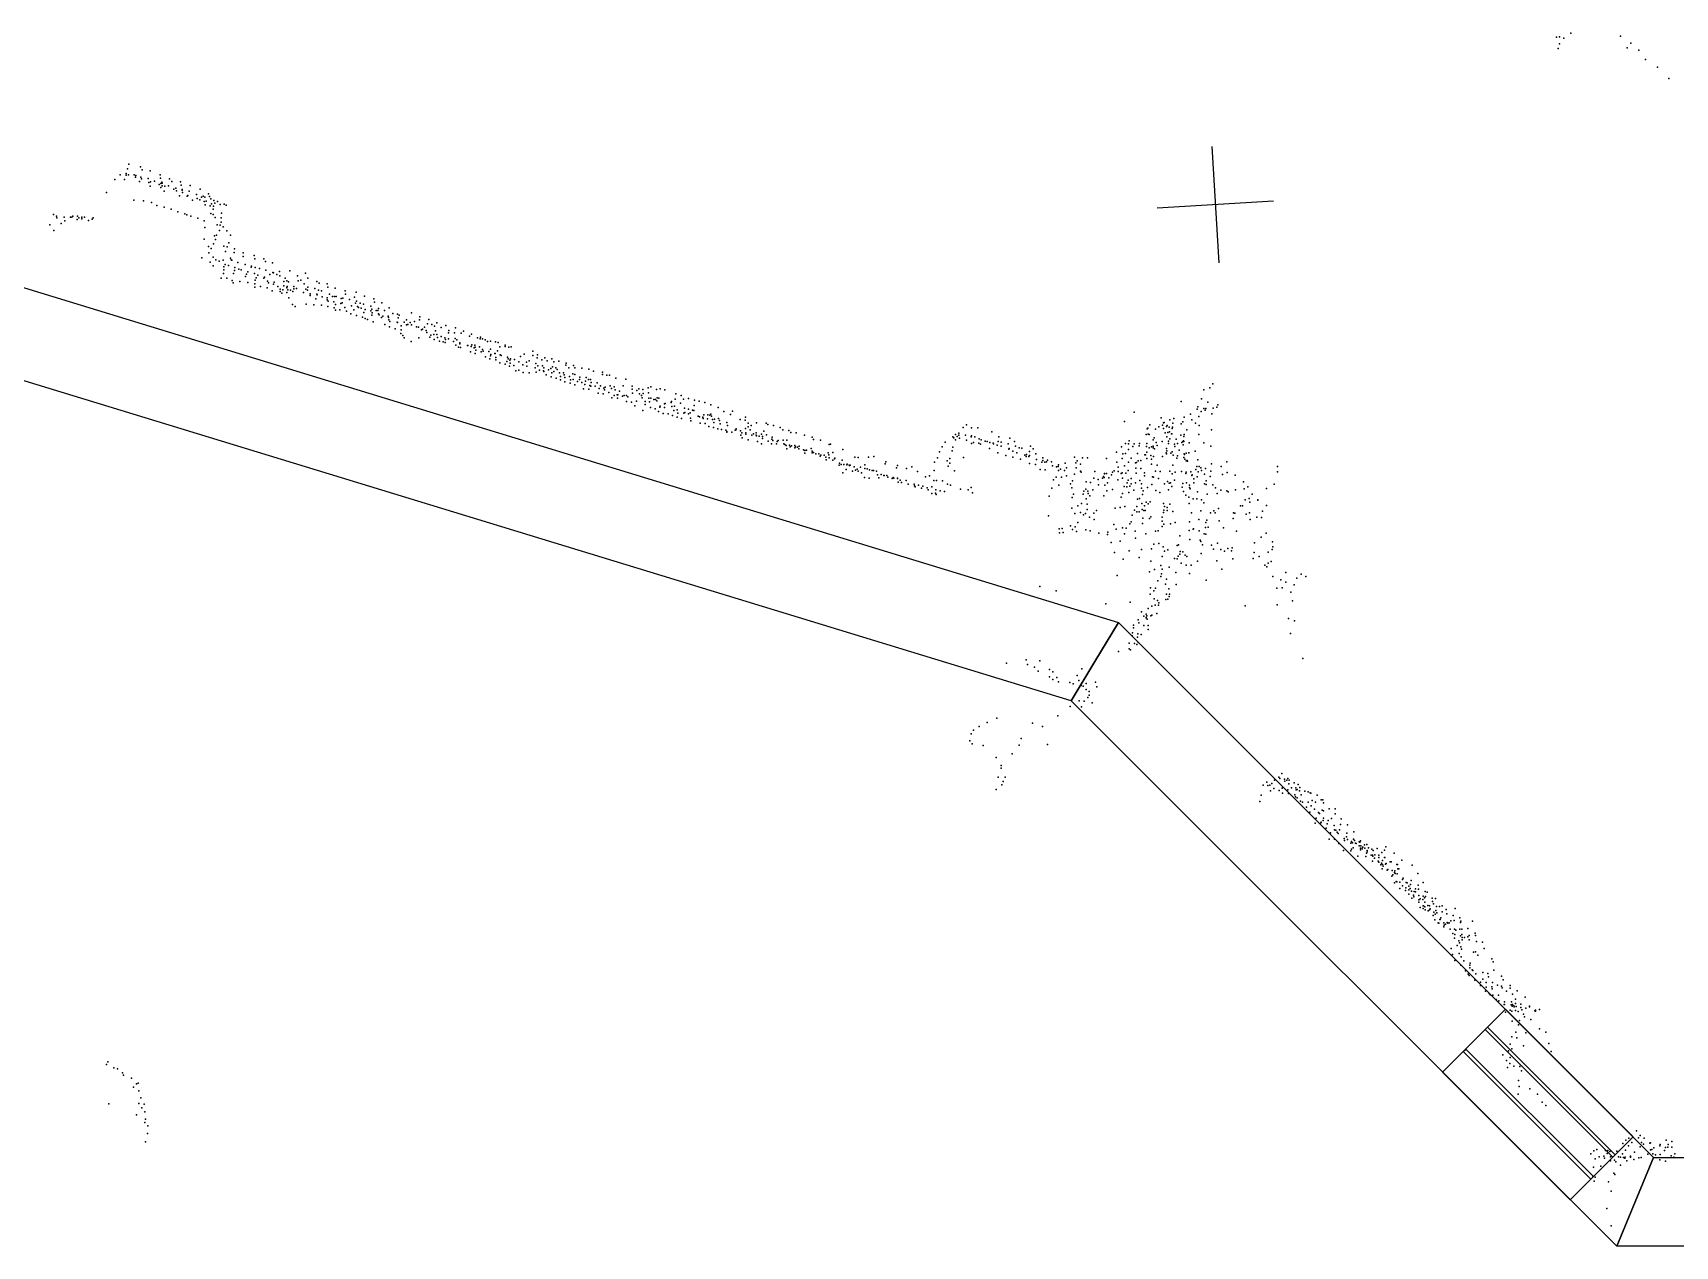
# Model space of a CAD drawing. Header units: millimetres. Extents: x -23456 to 7110, y -22489 to 15514.
# Drawn here: x -12001 to -6361, y -15442 to -11274 of the extents above; entities that cross this region are included whole.
import ezdxf

# ---------------------------------------------------------------- set-up
doc = ezdxf.new("R2010")
doc.units = ezdxf.units.MM
for name, color, linetype in [('P', 9, 'Continuous'), ('PANOS', 10, 'Continuous'), ('ROOMS', 1, 'Continuous'), ('WALLS', 3, 'Continuous'), ('WINDOWS', 6, 'Continuous')]:
    doc.layers.add(name, color=color, linetype=linetype)

# ---------------------------------------------------------------- blocks, each defined once
blk = doc.blocks.new('1-Standard_42')
for points in [[(-590, 42.9766), (589.999, 42.9766), (589.999, 32.9766), (-590, 32.9766), (-590, 42.9766)], [(-590.014, -44.0958), (589.985, -44.0958), (589.985, -54.0958), (-590.014, -54.0958), (-590.014, -44.0958)]]:
    blk.add_lwpolyline(points)

msp = doc.modelspace()

# ---------------------------------------------------------------- linework, layer by layer
at = {"layer": 'P'}
for p in [(-6719, -11275), (-6768, -11289), (-6763, -11327), (-6758, -11288), (-6758, -11312), (-6743, -11292), (-6549, -11285), (-6526, -11325), (-6513, -11309), (-6486, -11333), (-6463, -11365), (-6421, -11392), (-6383, -11431), (-11671, -11725), (-11719, -11778), (-11701, -11762), (-11686, -11777), (-11680, -11757), (-11680, -11763), (-11676, -11741), (-11672, -11761), (-11653, -11761), (-11648, -11769), (-11647, -11764), (-11634, -11784), (-11631, -11734), (-11630, -11770), (-11628, -11775), (-11625, -11744), (-11605, -11774), (-11598, -11748), (-11597, -11785), (-11583, -11783), (-11564, -11762), (-11562, -11773), (-11558, -11787), (-11531, -11775), (-11524, -11784), (-11494, -11786), (-11748, -11822), (-11603, -11788), (-11598, -11801), (-11567, -11795), (-11561, -11791), (-11561, -11805), (-11557, -11790), (-11557, -11799), (-11550, -11818), (-11547, -11801), (-11535, -11799), (-11517, -11811), (-11510, -11807), (-11507, -11817), (-11497, -11834), (-11492, -11797), (-11488, -11812), (-11488, -11814), (-11487, -11822), (-11471, -11835), (-11468, -11833), (-11464, -11818), (-11460, -11798), (-11439, -11829), (-11437, -11843), (-11426, -11811), (-11422, -11838), (-11416, -11835), (-11410, -11838), (-11398, -11827), (-11394, -11836), (-11930, -11898), (-11654, -11848), (-11621, -11851), (-11593, -11856), (-11575, -11867), (-11550, -11873), (-11526, -11880), (-11503, -11889), (-11479, -11895), (-11472, -11899), (-11452, -11848), (-11427, -11847), (-11412, -11853), (-11409, -11864), (-11406, -11852), (-11392, -11868), (-11390, -11844), (-11390, -11894), (-11387, -11861), (-11381, -11879), (-11381, -11898), (-11380, -11869), (-11379, -11850), (-11376, -11859), (-11367, -11853), (-11358, -11863), (-11353, -11893), (-11344, -11862), (-11337, -11866), (-11942, -11933), (-11929, -11953), (-11920, -11903), (-11918, -11909), (-11904, -11929), (-11893, -11907), (-11891, -11920), (-11871, -11907), (-11867, -11907), (-11863, -11903), (-11849, -11915), (-11847, -11903), (-11843, -11909), (-11833, -11907), (-11833, -11913), (-11823, -11907), (-11810, -11918), (-11797, -11914), (-11794, -11909), (-11458, -11904), (-11434, -11910), (-11413, -11919), (-11410, -11943), (-11375, -11908), (-11368, -11933), (-11360, -11953), (-11357, -11934), (-11354, -11909), (-11354, -11924), (-11347, -11940), (-11335, -11954), (-11412, -11982), (-11398, -12008), (-11380, -11999), (-11377, -11971), (-11374, -11984), (-11370, -11969), (-11345, -12007), (-11333, -12009), (-11328, -11995), (-11322, -11969), (-11420, -12047), (-11396, -12030), (-11392, -12061), (-11388, -12015), (-11381, -12044), (-11372, -12054), (-11361, -12058), (-11347, -12055), (-11340, -12069), (-11339, -12025), (-11322, -12048), (-11320, -12053), (-11318, -12055), (-11309, -12028), (-11308, -12016), (-11297, -12063), (-11279, -12030), (-11278, -12042), (-11241, -12039), (-11239, -12050), (-11208, -12050), (-11202, -12059), (-11178, -12064), (-11381, -12074), (-11354, -12116), (-11346, -12101), (-11345, -12077), (-11345, -12088), (-11335, -12116), (-11329, -12073), (-11316, -12125), (-11312, -12100), (-11308, -12090), (-11307, -12080), (-11293, -12086), (-11285, -12088), (-11272, -12070), (-11271, -12111), (-11267, -12103), (-11263, -12095), (-11251, -12079), (-11250, -12075), (-11240, -12101), (-11237, -12080), (-11237, -12123), (-11234, -12115), (-11228, -12106), (-11223, -12083), (-11207, -12116), (-11205, -12113), (-11201, -12089), (-11187, -12104), (-11177, -12097), (-11174, -12098), (-11163, -12104), (-11154, -12094), (-11153, -12109), (-11134, -12116), (-11118, -12091), (-11092, -12108), (-11081, -12123), (-11065, -12099), (-11056, -12116), (-11313, -12132), (-11290, -12128), (-11262, -12131), (-11239, -12136), (-11239, -12147), (-11219, -12145), (-11196, -12150), (-11195, -12127), (-11191, -12133), (-11179, -12160), (-11174, -12137), (-11172, -12130), (-11160, -12145), (-11152, -12154), (-11152, -12162), (-11146, -12168), (-11142, -12157), (-11139, -12128), (-11139, -12143), (-11128, -12126), (-11128, -12148), (-11128, -12150), (-11128, -12166), (-11127, -12145), (-11125, -12156), (-11123, -12129), (-11116, -12158), (-11108, -12162), (-11105, -12153), (-11104, -12145), (-11095, -12152), (-11090, -12126), (-11071, -12166), (-11069, -12136), (-11063, -12154), (-11058, -12158), (-11057, -12147), (-11048, -12170), (-11048, -12176), (-11032, -12152), (-11025, -12128), (-11025, -12171), (-11024, -12174), (-11020, -12158), (-11018, -12134), (-11010, -12160), (-11007, -12181), (-10990, -12136), (-10988, -12147), (-10982, -12171), (-10972, -12180), (-10965, -12180), (-10963, -12151), (-10959, -12180), (-10928, -12160), (-10927, -12171), (-10896, -12182), (-10890, -12165), (-10862, -12178), (-11122, -12184), (-11109, -12207), (-11100, -12214), (-11062, -12206), (-11036, -12208), (-11029, -12188), (-11009, -12209), (-10990, -12184), (-10990, -12191), (-10988, -12214), (-10987, -12196), (-10967, -12198), (-10966, -12218), (-10961, -12207), (-10961, -12226), (-10946, -12225), (-10943, -12204), (-10942, -12186), (-10939, -12201), (-10936, -12185), (-10929, -12217), (-10924, -12230), (-10913, -12190), (-10907, -12211), (-10898, -12225), (-10893, -12202), (-10889, -12196), (-10886, -12214), (-10883, -12217), (-10877, -12202), (-10873, -12220), (-10865, -12206), (-10864, -12234), (-10859, -12224), (-10840, -12213), (-10840, -12229), (-10837, -12223), (-10835, -12236), (-10830, -12188), (-10828, -12199), (-10822, -12228), (-10816, -12228), (-10814, -12221), (-10802, -12201), (-10793, -12227), (-10777, -12218), (-10765, -12238), (-10700, -12236), (-10909, -12239), (-10889, -12245), (-10869, -12250), (-10859, -12255), (-10852, -12259), (-10837, -12244), (-10832, -12266), (-10814, -12239), (-10812, -12242), (-10804, -12252), (-10799, -12247), (-10792, -12276), (-10781, -12247), (-10780, -12252), (-10778, -12260), (-10776, -12284), (-10775, -12265), (-10756, -12290), (-10750, -12268), (-10749, -12269), (-10748, -12240), (-10746, -12253), (-10743, -12244), (-10736, -12280), (-10736, -12294), (-10726, -12268), (-10718, -12260), (-10718, -12277), (-10714, -12276), (-10713, -12276), (-10705, -12269), (-10700, -12277), (-10690, -12265), (-10683, -12284), (-10676, -12285), (-10673, -12260), (-10672, -12249), (-10666, -12294), (-10663, -12292), (-10656, -12285), (-10646, -12273), (-10641, -12258), (-10631, -12276), (-10622, -12281), (-10613, -12270), (-10598, -12286), (-10583, -12279), (-10549, -12287), (-10737, -12307), (-10730, -12313), (-10726, -12321), (-10702, -12334), (-10675, -12321), (-10650, -12296), (-10648, -12303), (-10638, -12319), (-10634, -12312), (-10624, -12310), (-10623, -12327), (-10618, -12297), (-10613, -12310), (-10611, -12320), (-10604, -12333), (-10599, -12317), (-10592, -12335), (-10586, -12322), (-10585, -12337), (-10584, -12327), (-10573, -12304), (-10573, -12325), (-10572, -12296), (-10556, -12334), (-10553, -12304), (-10551, -12324), (-10548, -12347), (-10545, -12328), (-10534, -12339), (-10534, -12342), (-10530, -12305), (-10522, -12298), (-10508, -12348), (-10507, -12348), (-10501, -12316), (-10495, -12351), (-10494, -12309), (-10493, -12345), (-10483, -12347), (-10474, -12322), (-10465, -12325), (-10464, -12319), (-10457, -12325), (-10448, -12328), (-10439, -12334), (-10429, -12333), (-10412, -12335), (-10403, -12337), (-10379, -12347), (-10379, -12351), (-10539, -12353), (-10532, -12355), (-10498, -12370), (-10485, -12356), (-10482, -12354), (-10482, -12375), (-10479, -12364), (-10467, -12352), (-10461, -12370), (-10457, -12361), (-10454, -12367), (-10446, -12387), (-10435, -12368), (-10431, -12394), (-10429, -12360), (-10429, -12383), (-10428, -12379), (-10414, -12375), (-10413, -12375), (-10411, -12389), (-10411, -12397), (-10405, -12366), (-10397, -12352), (-10397, -12407), (-10396, -12380), (-10392, -12382), (-10373, -12403), (-10371, -12388), (-10369, -12393), (-10366, -12354), (-10363, -12398), (-10360, -12394), (-10358, -12352), (-10347, -12396), (-10332, -12404), (-10326, -12385), (-10314, -12378), (-10306, -12405), (-10296, -12400), (-10284, -12367), (-10284, -12382), (-10269, -12390), (-10268, -12380), (-10253, -12397), (-10242, -12390), (-10235, -12400), (-10219, -12394), (-10212, -12404), (-10195, -12402), (-10379, -12412), (-10364, -12419), (-10362, -12408), (-10349, -12416), (-10342, -12435), (-10332, -12433), (-10318, -12414), (-10317, -12441), (-10304, -12419), (-10296, -12442), (-10276, -12424), (-10274, -12410), (-10272, -12439), (-10267, -12418), (-10261, -12432), (-10250, -12418), (-10247, -12435), (-10246, -12424), (-10246, -12437), (-10238, -12449), (-10230, -12431), (-10222, -12427), (-10221, -12455), (-10219, -12442), (-10216, -12421), (-10212, -12437), (-10205, -12425), (-10204, -12460), (-10200, -12430), (-10192, -12442), (-10189, -12454), (-10179, -12442), (-10176, -12449), (-10174, -12458), (-10171, -12415), (-10169, -12409), (-10160, -12425), (-10158, -12454), (-10146, -12445), (-10144, -12416), (-10140, -12425), (-10140, -12447), (-10122, -12456), (-10115, -12426), (-10101, -12458), (-10091, -12429), (-10075, -12436), (-10044, -12439), (-10044, -12447), (-10030, -12450), (-10020, -12450), (-9999, -12460), (-9964, -12463), (-10189, -12466), (-10174, -12473), (-10155, -12477), (-10154, -12466), (-10145, -12465), (-10140, -12483), (-10130, -12471), (-10123, -12465), (-10115, -12475), (-10110, -12497), (-10105, -12482), (-10103, -12470), (-10093, -12465), (-10091, -12498), (-10088, -12485), (-10086, -12465), (-10085, -12487), (-10084, -12475), (-10070, -12488), (-10063, -12476), (-10059, -12511), (-10056, -12496), (-10051, -12486), (-10042, -12514), (-10040, -12494), (-10038, -12500), (-10035, -12491), (-10023, -12509), (-10018, -12486), (-10014, -12495), (-10005, -12520), (-10004, -12490), (-10001, -12500), (-9994, -12517), (-9992, -12517), (-9986, -12505), (-9974, -12486), (-9970, -12519), (-9962, -12520), (-9943, -12487), (-9943, -12498), (-9941, -12512), (-9927, -12502), (-9920, -12497), (-9918, -12514), (-9911, -12519), (-9906, -12499), (-9905, -12513), (-9888, -12493), (-9886, -12510), (-9879, -12490), (-9859, -12499), (-9847, -12497), (-9831, -12500), (-9793, -12514), (-9774, -12519), (-7979, -12500), (-7959, -12493), (-7948, -12480), (-10012, -12527), (-9993, -12529), (-9976, -12522), (-9962, -12540), (-9958, -12524), (-9945, -12542), (-9934, -12555), (-9928, -12539), (-9908, -12528), (-9906, -12571), (-9898, -12540), (-9898, -12551), (-9885, -12529), (-9883, -12541), (-9880, -12561), (-9879, -12529), (-9868, -12533), (-9864, -12565), (-9863, -12533), (-9858, -12538), (-9857, -12528), (-9852, -12575), (-9851, -12529), (-9848, -12560), (-9846, -12556), (-9832, -12548), (-9832, -12561), (-9829, -12547), (-9809, -12543), (-9808, -12540), (-9806, -12557), (-9799, -12571), (-9797, -12556), (-9795, -12532), (-9788, -12569), (-9777, -12546), (-9766, -12532), (-9763, -12563), (-9749, -12530), (-9749, -12566), (-9735, -12570), (-9731, -12571), (-9730, -12554), (-9729, -12536), (-9713, -12539), (-9693, -12544), (-9672, -12552), (-9647, -12561), (-9628, -12574), (-9598, -12573), (-8219, -12577), (-8057, -12540), (-8002, -12566), (-8000, -12559), (-7989, -12575), (-7988, -12531), (-7980, -12564), (-7975, -12570), (-7973, -12564), (-7966, -12542), (-7947, -12563), (-7935, -12560), (-7931, -12552), (-9836, -12581), (-9819, -12583), (-9804, -12588), (-9788, -12594), (-9786, -12580), (-9773, -12599), (-9765, -12580), (-9762, -12578), (-9749, -12583), (-9743, -12579), (-9742, -12597), (-9741, -12606), (-9716, -12591), (-9711, -12593), (-9709, -12615), (-9700, -12594), (-9699, -12598), (-9696, -12586), (-9692, -12616), (-9684, -12600), (-9683, -12586), (-9679, -12626), (-9676, -12587), (-9672, -12584), (-9670, -12590), (-9667, -12602), (-9663, -12630), (-9662, -12612), (-9660, -12601), (-9646, -12598), (-9643, -12605), (-9640, -12617), (-9618, -12612), (-9615, -12623), (-9605, -12585), (-9572, -12602), (-9555, -12604), (-9554, -12594), (-9554, -12633), (-9544, -12615), (-9544, -12627), (-9534, -12623), (-9516, -12613), (-9482, -12615), (-9477, -12619), (-9457, -12623), (-9434, -12629), (-8806, -12629), (-8795, -12620), (-8777, -12631), (-8755, -12631), (-8252, -12609), (-8172, -12632), (-8165, -12620), (-8134, -12627), (-8126, -12596), (-8121, -12621), (-8118, -12613), (-8118, -12633), (-8116, -12612), (-8108, -12626), (-8105, -12622), (-8098, -12628), (-8096, -12603), (-8088, -12633), (-8087, -12628), (-8086, -12615), (-8083, -12598), (-8057, -12617), (-8052, -12610), (-8047, -12594), (-8025, -12584), (-8021, -12603), (-8008, -12615), (-7997, -12592), (-7995, -12623), (-7952, -12582), (-9648, -12634), (-9636, -12636), (-9621, -12639), (-9617, -12643), (-9617, -12646), (-9600, -12646), (-9589, -12639), (-9587, -12638), (-9586, -12634), (-9571, -12641), (-9570, -12656), (-9566, -12648), (-9565, -12665), (-9552, -12648), (-9552, -12652), (-9544, -12672), (-9537, -12638), (-9532, -12656), (-9526, -12651), (-9517, -12648), (-9517, -12656), (-9516, -12658), (-9512, -12678), (-9507, -12659), (-9499, -12685), (-9498, -12652), (-9495, -12660), (-9495, -12667), (-9490, -12642), (-9481, -12655), (-9476, -12676), (-9464, -12686), (-9463, -12670), (-9462, -12663), (-9460, -12674), (-9447, -12686), (-9445, -12677), (-9441, -12674), (-9425, -12637), (-9424, -12673), (-9422, -12685), (-9418, -12688), (-9411, -12673), (-9405, -12640), (-9398, -12647), (-9379, -12648), (-9351, -12656), (-9325, -12663), (-9320, -12671), (-9296, -12673), (-9266, -12688), (-9261, -12687), (-8868, -12680), (-8841, -12662), (-8838, -12665), (-8832, -12653), (-8832, -12672), (-8827, -12660), (-8821, -12649), (-8821, -12656), (-8819, -12666), (-8798, -12656), (-8795, -12673), (-8778, -12661), (-8777, -12658), (-8777, -12684), (-8770, -12681), (-8766, -12661), (-8752, -12683), (-8751, -12668), (-8746, -12687), (-8744, -12672), (-8730, -12676), (-8724, -12677), (-8714, -12681), (-8708, -12644), (-8703, -12683), (-8702, -12686), (-8686, -12677), (-8683, -12661), (-8676, -12680), (-8651, -12686), (-8646, -12666), (-8630, -12677), (-8249, -12684), (-8238, -12685), (-8236, -12675), (-8219, -12686), (-8200, -12684), (-8178, -12654), (-8175, -12684), (-8174, -12634), (-8171, -12652), (-8169, -12652), (-8167, -12654), (-8153, -12672), (-8150, -12665), (-8145, -12635), (-8143, -12681), (-8123, -12678), (-8112, -12648), (-8107, -12662), (-8103, -12647), (-8101, -12676), (-8101, -12684), (-8097, -12644), (-8096, -12668), (-8091, -12651), (-8089, -12651), (-8080, -12687), (-8075, -12670), (-8070, -12684), (-8058, -12656), (-8055, -12681), (-8051, -12677), (-8050, -12689), (-8049, -12675), (-8048, -12660), (-8048, -12677), (-8047, -12653), (-8038, -12638), (-8030, -12682), (-7997, -12654), (-7979, -12682), (-7953, -12638), (-9414, -12691), (-9411, -12703), (-9402, -12690), (-9400, -12696), (-9395, -12692), (-9384, -12691), (-9384, -12699), (-9382, -12696), (-9375, -12697), (-9370, -12703), (-9369, -12693), (-9354, -12706), (-9350, -12708), (-9350, -12718), (-9344, -12707), (-9328, -12702), (-9325, -12711), (-9325, -12717), (-9320, -12715), (-9312, -12720), (-9302, -12720), (-9297, -12728), (-9295, -12725), (-9283, -12725), (-9277, -12731), (-9276, -12740), (-9270, -12716), (-9267, -12723), (-9266, -12734), (-9254, -12715), (-9253, -12742), (-9248, -12737), (-9247, -12735), (-9221, -12742), (-9219, -12705), (-9178, -12731), (-9166, -12733), (-9131, -12731), (-9113, -12729), (-8894, -12734), (-8887, -12713), (-8878, -12696), (-8861, -12744), (-8852, -12736), (-8844, -12710), (-8841, -12697), (-8805, -12732), (-8716, -12702), (-8689, -12690), (-8687, -12716), (-8676, -12694), (-8659, -12726), (-8649, -12704), (-8648, -12702), (-8635, -12711), (-8635, -12731), (-8626, -12693), (-8622, -12716), (-8614, -12699), (-8609, -12738), (-8604, -12701), (-8594, -12724), (-8590, -12729), (-8588, -12722), (-8581, -12729), (-8578, -12712), (-8578, -12726), (-8575, -12693), (-8565, -12703), (-8556, -12720), (-8554, -12739), (-8532, -12734), (-8532, -12743), (-8516, -12742), (-8424, -12731), (-8415, -12744), (-8396, -12734), (-8379, -12734), (-8314, -12736), (-8279, -12714), (-8262, -12696), (-8260, -12736), (-8258, -12720), (-8249, -12719), (-8238, -12705), (-8229, -12735), (-8223, -12695), (-8207, -12719), (-8205, -12744), (-8202, -12692), (-8196, -12743), (-8182, -12723), (-8180, -12723), (-8176, -12695), (-8175, -12714), (-8175, -12736), (-8167, -12699), (-8161, -12726), (-8159, -12696), (-8159, -12738), (-8153, -12693), (-8153, -12699), (-8152, -12729), (-8149, -12703), (-8140, -12691), (-8121, -12729), (-8109, -12717), (-8108, -12702), (-8108, -12720), (-8107, -12710), (-8093, -12718), (-8088, -12713), (-8085, -12725), (-8079, -12695), (-8072, -12735), (-8070, -12727), (-8064, -12707), (-8048, -12732), (-8047, -12720), (-8046, -12722), (-8045, -12738), (-8040, -12718), (-8040, -12744), (-8037, -12743), (-8036, -12745), (-8031, -12716), (-8009, -12711), (-8000, -12740), (-7955, -12694), (-9232, -12759), (-9231, -12752), (-9225, -12756), (-9219, -12785), (-9216, -12757), (-9208, -12774), (-9206, -12758), (-9204, -12755), (-9198, -12759), (-9196, -12760), (-9194, -12759), (-9186, -12779), (-9180, -12765), (-9176, -12776), (-9170, -12773), (-9167, -12780), (-9159, -12766), (-9155, -12785), (-9145, -12801), (-9144, -12758), (-9144, -12770), (-9136, -12771), (-9128, -12775), (-9119, -12777), (-9114, -12777), (-9103, -12780), (-9100, -12792), (-9095, -12802), (-9088, -12791), (-9078, -12794), (-9077, -12794), (-9074, -12754), (-9071, -12747), (-9068, -12794), (-9065, -12800), (-9046, -12801), (-9035, -12768), (-9032, -12760), (-9000, -12770), (-8982, -12764), (-8963, -12781), (-8935, -12799), (-8921, -12796), (-8906, -12777), (-8904, -12748), (-8857, -12762), (-8852, -12752), (-8836, -12778), (-8578, -12753), (-8557, -12757), (-8542, -12774), (-8536, -12749), (-8526, -12748), (-8524, -12775), (-8520, -12747), (-8503, -12747), (-8499, -12761), (-8487, -12800), (-8485, -12764), (-8480, -12763), (-8478, -12758), (-8478, -12777), (-8472, -12773), (-8468, -12800), (-8458, -12777), (-8456, -12752), (-8451, -12768), (-8451, -12796), (-8424, -12790), (-8419, -12751), (-8418, -12768), (-8403, -12755), (-8403, -12779), (-8401, -12783), (-8354, -12781), (-8324, -12798), (-8322, -12801), (-8321, -12788), (-8321, -12789), (-8314, -12788), (-8306, -12802), (-8296, -12792), (-8293, -12783), (-8287, -12778), (-8278, -12749), (-8274, -12766), (-8274, -12781), (-8263, -12787), (-8260, -12785), (-8252, -12761), (-8247, -12786), (-8239, -12777), (-8238, -12749), (-8214, -12751), (-8213, -12769), (-8212, -12786), (-8211, -12750), (-8196, -12770), (-8183, -12785), (-8183, -12796), (-8159, -12755), (-8156, -12799), (-8152, -12800), (-8146, -12780), (-8140, -12759), (-8129, -12781), (-8096, -12779), (-8088, -12789), (-8086, -12759), (-8078, -12783), (-8056, -12781), (-8041, -12787), (-8040, -12783), (-8024, -12782), (-8021, -12794), (-8020, -12792), (-8007, -12774), (-8004, -12763), (-8002, -12799), (-7999, -12782), (-7996, -12763), (-7990, -12768), (-7988, -12777), (-7977, -12790), (-7974, -12770), (-7958, -12798), (-7955, -12780), (-7953, -12754), (-7920, -12763), (-7915, -12791), (-7900, -12747), (-7899, -12784), (-7872, -12793), (-7727, -12763), (-7726, -12782), (-9129, -12804), (-9050, -12805), (-9044, -12804), (-9031, -12803), (-9031, -12805), (-9029, -12817), (-9022, -12810), (-9018, -12818), (-9002, -12812), (-8995, -12824), (-8974, -12824), (-8973, -12830), (-8971, -12833), (-8959, -12827), (-8949, -12838), (-8945, -12831), (-8930, -12837), (-8926, -12844), (-8914, -12856), (-8913, -12833), (-8907, -12811), (-8901, -12855), (-8900, -12844), (-8897, -12812), (-8885, -12847), (-8877, -12813), (-8870, -12849), (-8860, -12824), (-8849, -12827), (-8815, -12841), (-8789, -12843), (-8778, -12835), (-8774, -12854), (-8501, -12838), (-8496, -12809), (-8477, -12828), (-8437, -12823), (-8433, -12837), (-8431, -12813), (-8427, -12858), (-8394, -12859), (-8392, -12848), (-8385, -12841), (-8383, -12816), (-8378, -12848), (-8377, -12856), (-8369, -12818), (-8361, -12843), (-8357, -12804), (-8342, -12808), (-8341, -12826), (-8328, -12803), (-8319, -12828), (-8312, -12847), (-8310, -12819), (-8293, -12842), (-8275, -12809), (-8259, -12804), (-8259, -12856), (-8253, -12832), (-8244, -12833), (-8243, -12820), (-8239, -12810), (-8237, -12853), (-8234, -12831), (-8229, -12805), (-8229, -12823), (-8220, -12845), (-8214, -12820), (-8199, -12811), (-8193, -12823), (-8193, -12838), (-8188, -12847), (-8173, -12836), (-8158, -12825), (-8144, -12846), (-8135, -12805), (-8130, -12853), (-8114, -12823), (-8104, -12815), (-8101, -12843), (-8098, -12821), (-8094, -12819), (-8089, -12832), (-8080, -12810), (-8054, -12834), (-8051, -12822), (-8049, -12849), (-8039, -12819), (-8029, -12828), (-8029, -12836), (-8026, -12840), (-8014, -12806), (-8014, -12819), (-8001, -12850), (-7977, -12823), (-7972, -12813), (-7971, -12825), (-7968, -12858), (-7948, -12826), (-7939, -12837), (-7934, -12856), (-7921, -12845), (-7900, -12847), (-7896, -12850), (-7871, -12844), (-7843, -12816), (-7841, -12840), (-7828, -12833), (-7814, -12858), (-7764, -12839), (-7738, -12824), (-8899, -12860), (-8511, -12865), (-8433, -12907), (-8432, -12870), (-8412, -12899), (-8400, -12891), (-8383, -12875), (-8380, -12893), (-8380, -12911), (-8371, -12864), (-8348, -12915), (-8323, -12864), (-8284, -12906), (-8267, -12904), (-8263, -12869), (-8251, -12901), (-8217, -12913), (-8210, -12901), (-8207, -12876), (-8200, -12873), (-8192, -12891), (-8191, -12911), (-8190, -12860), (-8185, -12914), (-8183, -12898), (-8181, -12915), (-8177, -12886), (-8171, -12892), (-8164, -12885), (-8118, -12891), (-8117, -12913), (-8114, -12901), (-8105, -12904), (-8105, -12915), (-8096, -12893), (-8041, -12862), (-8031, -12869), (-8030, -12891), (-8016, -12875), (-8004, -12874), (-7987, -12878), (-7979, -12888), (-7929, -12908), (-7853, -12899), (-7847, -12899), (-7838, -12878), (-7824, -12873), (-7821, -12886), (-7794, -12878), (-7794, -12879), (-7764, -12897), (-8513, -12933), (-8437, -12967), (-8423, -12925), (-8421, -12971), (-8412, -12956), (-8403, -12921), (-8393, -12929), (-8386, -12925), (-8372, -12937), (-8357, -12924), (-8356, -12946), (-8288, -12963), (-8234, -12960), (-8229, -12953), (-8226, -12931), (-8210, -12919), (-8202, -12919), (-8190, -12959), (-8189, -12941), (-8166, -12942), (-8162, -12936), (-8123, -12951), (-8123, -12970), (-8122, -12937), (-8118, -12921), (-8117, -12962), (-8094, -12960), (-8086, -12918), (-8078, -12956), (-8029, -12953), (-8022, -12923), (-7997, -12946), (-7990, -12916), (-7973, -12956), (-7969, -12948), (-7956, -12922), (-7945, -12916), (-7941, -12922), (-7927, -12950), (-7879, -12942), (-7877, -12923), (-7873, -12924), (-7834, -12927), (-7823, -12922), (-7820, -12946), (-7797, -12938), (-7781, -12939), (-7778, -12917), (-8476, -12978), (-8475, -12991), (-8466, -12976), (-8463, -12990), (-8430, -12980), (-8417, -12987), (-8385, -12981), (-8370, -12984), (-8340, -12992), (-8310, -12997), (-8309, -12989), (-8298, -13024), (-8281, -12979), (-8267, -13020), (-8259, -12974), (-8252, -12995), (-8246, -12975), (-8215, -12985), (-8214, -13010), (-8179, -12995), (-8146, -12986), (-8136, -12984), (-8134, -13028), (-8062, -13002), (-8030, -12983), (-8028, -13014), (-8016, -12979), (-8015, -12977), (-7996, -12984), (-7992, -13016), (-7990, -13021), (-7978, -12995), (-7974, -12973), (-7973, -12996), (-7964, -12972), (-7932, -13027), (-7912, -12974), (-7867, -12986), (-7806, -13026), (-7783, -13006), (-7765, -12992), (-7744, -13022), (-8286, -13059), (-8256, -13082), (-8236, -13053), (-8201, -13076), (-8193, -13049), (-8159, -13046), (-8151, -13030), (-8123, -13073), (-8119, -13039), (-8114, -13054), (-8103, -13050), (-8080, -13079), (-8071, -13035), (-8071, -13081), (-8068, -13071), (-8067, -13032), (-8062, -13064), (-8061, -13055), (-8052, -13056), (-8043, -13068), (-8038, -13073), (-7989, -13062), (-7984, -13032), (-7953, -13034), (-7946, -13047), (-7921, -13048), (-7909, -13054), (-7897, -13045), (-7884, -13053), (-7882, -13043), (-7880, -13081), (-7810, -13080), (-7807, -13059), (-7789, -13073), (-7758, -13058), (-7745, -13049), (-7743, -13039), (-8277, -13138), (-8166, -13125), (-8161, -13089), (-8149, -13117), (-8127, -13103), (-8127, -13141), (-8125, -13132), (-8123, -13116), (-8099, -13109), (-8076, -13127), (-8057, -13095), (-8040, -13102), (-8029, -13131), (-8023, -13102), (-8001, -13089), (-7935, -13088), (-7918, -13116), (-7770, -13102), (-7763, -13108), (-7759, -13095), (-7748, -13090), (-7743, -13141), (-7698, -13127), (-7645, -13133), (-7629, -13141), (-8543, -13176), (-8487, -13190), (-8163, -13180), (-8151, -13190), (-8145, -13181), (-8137, -13156), (-8111, -13168), (-8108, -13150), (-8100, -13184), (-8074, -13169), (-7972, -13154), (-7729, -13181), (-7715, -13153), (-7710, -13180), (-7698, -13161), (-7681, -13195), (-7669, -13170), (-7660, -13147), (-8316, -13235), (-8233, -13229), (-8171, -13251), (-8164, -13202), (-8158, -13243), (-8150, -13218), (-8147, -13240), (-8138, -13224), (-8135, -13240), (-8134, -13232), (-8110, -13220), (-8108, -13202), (-8103, -13219), (-8098, -13210), (-8097, -13202), (-7837, -13242), (-7728, -13239), (-7675, -13225), (-8221, -13309), (-8205, -13290), (-8203, -13300), (-8194, -13263), (-8186, -13278), (-8185, -13310), (-8178, -13271), (-8178, -13282), (-8178, -13283), (-8175, -13276), (-8174, -13288), (-8171, -13310), (-8161, -13276), (-8158, -13274), (-8141, -13268), (-7689, -13286), (-7668, -13293), (-8225, -13345), (-8224, -13335), (-8221, -13318), (-8207, -13350), (-8206, -13338), (-8195, -13341), (-8171, -13323), (-7682, -13337), (-8272, -13399), (-8236, -13370), (-8236, -13390), (-8231, -13393), (-8218, -13371), (-8210, -13375), (-8205, -13368), (-7640, -13423), (-8657, -13439), (-8590, -13427), (-8585, -13444), (-8561, -13453), (-8548, -13466), (-8543, -13431), (-8510, -13461), (-8498, -13469), (-8398, -13458), (-8509, -13486), (-8498, -13495), (-8484, -13488), (-8478, -13503), (-8440, -13505), (-8428, -13510), (-8415, -13481), (-8409, -13498), (-8401, -13516), (-8394, -13518), (-8383, -13509), (-8383, -13529), (-8352, -13504), (-8347, -13520), (-8439, -13588), (-8408, -13568), (-8399, -13589), (-8390, -13570), (-8378, -13557), (-8373, -13536), (-8373, -13549), (-8363, -13575), (-8723, -13643), (-8690, -13628), (-8568, -13645), (-8481, -13620), (-8779, -13682), (-8770, -13669), (-8751, -13657), (-8607, -13698), (-8533, -13657), (-8783, -13706), (-8775, -13716), (-8737, -13722), (-8638, -13750), (-8614, -13721), (-8516, -13718), (-8693, -13763), (-8675, -13790), (-8675, -13800), (-8693, -13873), (-8686, -13830), (-8673, -13857), (-8668, -13845), (-8662, -13831), (-7776, -13858), (-7763, -13848), (-7760, -13859), (-7753, -13858), (-7746, -13852), (-7739, -13870), (-7737, -13841), (-7722, -13830), (-7719, -13835), (-7712, -13818), (-7710, -13868), (-7703, -13838), (-7701, -13844), (-7694, -13841), (-7691, -13835), (-7691, -13874), (-7688, -13854), (-7686, -13841), (-7678, -13867), (-7669, -13850), (-7664, -13867), (-7662, -13874), (-7659, -13873), (-7656, -13856), (-7650, -13866), (-7787, -13914), (-7782, -13892), (-7750, -13877), (-7721, -13876), (-7709, -13885), (-7689, -13887), (-7667, -13891), (-7665, -13898), (-7659, -13902), (-7651, -13877), (-7648, -13913), (-7645, -13891), (-7641, -13917), (-7633, -13879), (-7621, -13881), (-7621, -13916), (-7614, -13884), (-7612, -13885), (-7611, -13929), (-7607, -13911), (-7596, -13916), (-7590, -13892), (-7576, -13909), (-7571, -13909), (-7569, -13919), (-7627, -13934), (-7615, -13951), (-7599, -13941), (-7594, -13971), (-7586, -13952), (-7582, -13955), (-7576, -13985), (-7573, -13944), (-7570, -13979), (-7568, -13946), (-7568, -13971), (-7553, -13979), (-7549, -13939), (-7541, -13972), (-7528, -13939), (-7528, -13956), (-7508, -13974), (-7597, -13989), (-7578, -13988), (-7559, -14006), (-7556, -13991), (-7545, -14022), (-7532, -13997), (-7531, -14012), (-7531, -14043), (-7526, -14013), (-7521, -14019), (-7518, -14024), (-7514, -14012), (-7510, -13993), (-7498, -14041), (-7490, -14035), (-7488, -14023), (-7486, -13994), (-7464, -14018), (-7549, -14044), (-7516, -14058), (-7500, -14083), (-7496, -14048), (-7486, -14045), (-7475, -14057), (-7475, -14084), (-7472, -14052), (-7472, -14078), (-7469, -14056), (-7467, -14073), (-7466, -14044), (-7462, -14048), (-7459, -14057), (-7456, -14058), (-7446, -14053), (-7446, -14067), (-7444, -14054), (-7442, -14049), (-7442, -14075), (-7441, -14080), (-7440, -14067), (-7436, -14077), (-7435, -14071), (-7433, -14071), (-7428, -14063), (-7427, -14075), (-7421, -14092), (-7420, -14062), (-7418, -14083), (-7418, -14087), (-7414, -14073), (-7405, -14098), (-7402, -14078), (-7400, -14098), (-7398, -14082), (-7392, -14097), (-7384, -14076), (-7379, -14098), (-7368, -14089), (-7359, -14081), (-7355, -14070), (-7326, -14092), (-7451, -14102), (-7423, -14103), (-7400, -14119), (-7399, -14102), (-7393, -14109), (-7381, -14119), (-7379, -14106), (-7378, -14122), (-7372, -14132), (-7369, -14126), (-7367, -14145), (-7366, -14117), (-7366, -14131), (-7364, -14136), (-7359, -14106), (-7358, -14106), (-7356, -14129), (-7353, -14127), (-7350, -14150), (-7348, -14148), (-7339, -14121), (-7336, -14121), (-7333, -14151), (-7324, -14152), (-7317, -14130), (-7314, -14130), (-7313, -14145), (-7310, -14146), (-7300, -14116), (-7264, -14133), (-7334, -14171), (-7330, -14166), (-7325, -14158), (-7325, -14193), (-7322, -14162), (-7319, -14189), (-7317, -14190), (-7316, -14163), (-7306, -14191), (-7297, -14182), (-7297, -14204), (-7295, -14178), (-7286, -14211), (-7285, -14192), (-7281, -14193), (-7276, -14205), (-7270, -14199), (-7267, -14186), (-7245, -14162), (-7243, -14202), (-7226, -14192), (-7306, -14213), (-7287, -14220), (-7275, -14218), (-7275, -14232), (-7271, -14213), (-7266, -14222), (-7265, -14246), (-7259, -14236), (-7258, -14242), (-7257, -14223), (-7252, -14214), (-7252, -14225), (-7242, -14215), (-7241, -14237), (-7241, -14252), (-7241, -14260), (-7236, -14248), (-7227, -14251), (-7226, -14239), (-7222, -14245), (-7221, -14260), (-7219, -14223), (-7218, -14240), (-7213, -14226), (-7195, -14246), (-7194, -14258), (-7191, -14266), (-7184, -14247), (-7237, -14278), (-7226, -14272), (-7226, -14282), (-7225, -14272), (-7220, -14276), (-7219, -14286), (-7210, -14271), (-7209, -14290), (-7205, -14273), (-7204, -14286), (-7202, -14283), (-7192, -14306), (-7190, -14294), (-7186, -14321), (-7185, -14301), (-7183, -14289), (-7181, -14275), (-7179, -14297), (-7170, -14275), (-7169, -14320), (-7168, -14319), (-7166, -14314), (-7161, -14273), (-7161, -14293), (-7147, -14285), (-7145, -14300), (-7131, -14324), (-7123, -14306), (-7120, -14323), (-7116, -14282), (-7100, -14314), (-7097, -14325), (-7057, -14325), (-7175, -14331), (-7172, -14332), (-7155, -14331), (-7155, -14345), (-7154, -14339), (-7150, -14335), (-7144, -14330), (-7142, -14332), (-7137, -14331), (-7133, -14353), (-7124, -14368), (-7119, -14353), (-7117, -14371), (-7114, -14356), (-7100, -14353), (-7098, -14330), (-7098, -14376), (-7093, -14353), (-7093, -14371), (-7092, -14381), (-7084, -14381), (-7073, -14350), (-7073, -14379), (-7068, -14374), (-7048, -14367), (-7046, -14374), (-7130, -14419), (-7119, -14384), (-7109, -14409), (-7104, -14393), (-7103, -14436), (-7101, -14400), (-7097, -14413), (-7095, -14421), (-7092, -14389), (-7068, -14389), (-7053, -14432), (-7047, -14431), (-7043, -14395), (-7023, -14397), (-7017, -14419), (-7126, -14440), (-7118, -14460), (-7097, -14476), (-7096, -14448), (-7087, -14461), (-7066, -14476), (-7066, -14485), (-7065, -14469), (-7058, -14492), (-7038, -14442), (-6990, -14455), (-6986, -14465), (-6984, -14494), (-7081, -14496), (-7072, -14507), (-7068, -14512), (-7056, -14495), (-7049, -14528), (-7045, -14506), (-7029, -14535), (-7029, -14546), (-7021, -14502), (-7021, -14525), (-7010, -14536), (-7004, -14505), (-7002, -14517), (-6990, -14551), (-6988, -14536), (-6971, -14545), (-6957, -14514), (-6957, -14548), (-6952, -14527), (-6928, -14546), (-7012, -14566), (-7010, -14552), (-7000, -14574), (-6996, -14578), (-6989, -14558), (-6987, -14579), (-6975, -14594), (-6968, -14579), (-6966, -14599), (-6955, -14554), (-6947, -14602), (-6940, -14566), (-6927, -14555), (-6923, -14602), (-6920, -14576), (-6909, -14593), (-6903, -14565), (-6876, -14586), (-6957, -14615), (-6948, -14612), (-6947, -14612), (-6943, -14638), (-6927, -14631), (-6924, -14613), (-6922, -14634), (-6921, -14617), (-6919, -14612), (-6915, -14616), (-6914, -14619), (-6909, -14608), (-6909, -14632), (-6907, -14618), (-6900, -14635), (-6891, -14610), (-6891, -14622), (-6887, -14630), (-6882, -14645), (-6878, -14654), (-6874, -14624), (-6861, -14617), (-6861, -14620), (-6857, -14663), (-6843, -14633), (-6841, -14631), (-6841, -14634), (-6827, -14629), (-6921, -14669), (-6908, -14706), (-6908, -14707), (-6899, -14681), (-6895, -14667), (-6874, -14709), (-6827, -14695), (-6805, -14707), (-6933, -14771), (-6927, -14748), (-6922, -14722), (-6922, -14764), (-6905, -14726), (-6882, -14753), (-6795, -14746), (-6787, -14773), (-11748, -14818), (-11743, -14808), (-11723, -14829), (-11710, -14833), (-6953, -14784), (-6940, -14804), (-6937, -14828), (-6929, -14814), (-6928, -14793), (-6915, -14823), (-6894, -14825), (-11693, -14846), (-11690, -14854), (-11662, -14864), (-11645, -14884), (-11639, -14882), (-6899, -14873), (-6888, -14839), (-11655, -14896), (-11637, -14908), (-11630, -14932), (-6900, -14920), (-6896, -14893), (-6860, -14901), (-6834, -14919), (-11740, -14953), (-11645, -14991), (-11637, -14952), (-11626, -14966), (-11619, -14954), (-11616, -14980), (-6817, -14947), (-6805, -14958), (-11616, -15017), (-11614, -15005), (-11607, -15055), (-11606, -15028), (-6494, -15045), (-11614, -15083), (-6640, -15114), (-6630, -15109), (-6600, -15113), (-6592, -15113), (-6561, -15115), (-6540, -15089), (-6531, -15112), (-6530, -15078), (-6521, -15097), (-6520, -15071), (-6511, -15060), (-6510, -15086), (-6487, -15069), (-6481, -15061), (-6481, -15100), (-6476, -15085), (-6469, -15091), (-6467, -15071), (-6448, -15088), (-6446, -15087), (-6446, -15111), (-6441, -15109), (-6434, -15104), (-6413, -15097), (-6412, -15092), (-6397, -15113), (-6394, -15103), (-6392, -15078), (-6386, -15102), (-6385, -15092), (-6372, -15082), (-6372, -15101), (-6650, -15124), (-6641, -15170), (-6636, -15142), (-6622, -15135), (-6616, -15167), (-6606, -15133), (-6604, -15139), (-6594, -15123), (-6585, -15117), (-6583, -15135), (-6583, -15148), (-6569, -15146), (-6565, -15152), (-6555, -15135), (-6549, -15163), (-6548, -15136), (-6542, -15125), (-6538, -15137), (-6534, -15139), (-6532, -15136), (-6527, -15149), (-6514, -15132), (-6514, -15136), (-6503, -15144), (-6501, -15119), (-6486, -15138), (-6478, -15137), (-6455, -15126), (-6437, -15124), (-6428, -15128), (-6414, -15145), (-6412, -15127), (-6394, -15150), (-6375, -15131), (-6365, -15136), (-6362, -15124), (-6643, -15203), (-6639, -15218), (-6635, -15205), (-6590, -15221), (-6571, -15191), (-6568, -15195), (-6581, -15253), (-6595, -15312), (-6581, -15372)]:
    msp.add_point(p, dxfattribs=at)
at = {"layer": 'PANOS'}
for points in [[(-7951.7, -11664.6), (-7928.1, -12063.9)], [(-7740.2, -11852.5), (-8139.6, -11876)]]:
    msp.add_lwpolyline(points, dxfattribs=at)
at = {"layer": 'ROOMS'}
msp.add_lwpolyline([(-6327.1, -9904.7), (-6327.1, -8613.2), (-8740.3, -8613.2), (-8740.3, -8833.2), (-10714, -8833.2), (-10714, -8613.2), (-11848.1, -8613.2), (-11848.1, -8615.7), (-12191.2, -8615.7), (-13032.3, -9456.8), (-13032.3, -11216.5), (-12128.4, -12120.4), (-8272.9, -13298.8), (-6435.1, -15136.6), (-5219.1, -15136.6), (-4384.6, -14302), (-4384.6, -13126.4), (-4575.6, -13126.4), (-5463.1, -12239), (-6327.1, -11374.9), (-6327.1, -9904.7)], close=True, dxfattribs=at)
at = {"layer": 'WALLS'}
for points in [[(-8434.7, -13568.3), (-12290.3, -12389.8), (-12209.4, -12255.1), (-12128.4, -12120.4), (-8272.9, -13298.8), (-8353.8, -13433.6), (-8434.7, -13568.3)], [(-6561.5, -15441.6), (-8434.7, -13568.3), (-8353.8, -13433.6), (-8272.9, -13298.8), (-6435.1, -15136.6), (-6498.3, -15289.1), (-6561.5, -15441.6)], [(-5092.8, -15441.6), (-6561.5, -15441.6), (-6498.3, -15289.1), (-6435.1, -15136.6), (-5219.1, -15136.6), (-5156, -15289.1), (-5092.8, -15441.6)]]:
    msp.add_lwpolyline(points, dxfattribs=at)
at = {"layer": 'WINDOWS'}
msp.add_lwpolyline([(-6720.9, -15282.1), (-7159.3, -14843.7), (-6943.7, -14628), (-6505.2, -15066.4), (-6720.9, -15282.1)], dxfattribs=at)

# ---------------------------------------------------------------- block references
at = {"layer": 'WINDOWS', "xscale": 0.525424, "yscale": 1.22, "rotation": 135}
msp.add_blockref('1-Standard_42', (-6832.3, -14955.1), dxfattribs=at)

doc.saveas('drawing.dxf')
